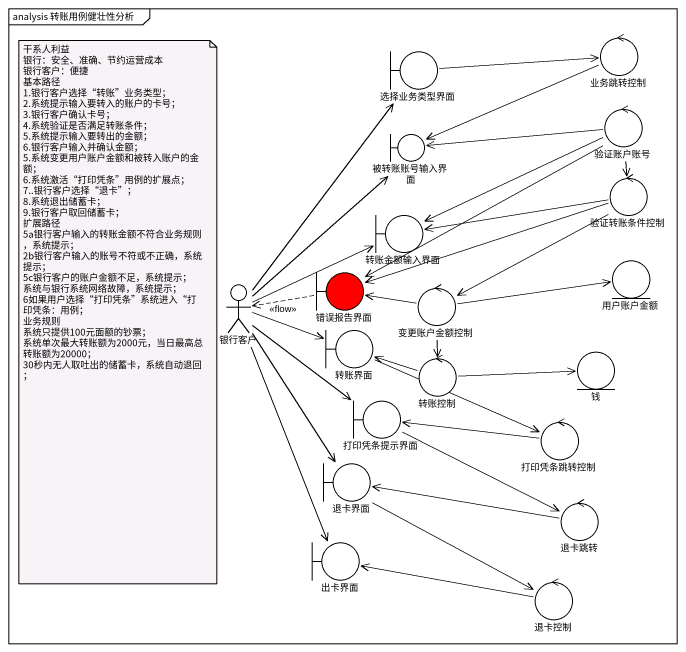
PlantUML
@startuml
mainframe analysis 转账用例健壮性分析
control 业务跳转控制
boundary 选择业务类型界面
control 验证账户账号
boundary 被转账账号输入界面
control 验证转账条件控制
boundary 转账金额输入界面
boundary 错误报告界面 #FF0000
entity 用户账户金额
actor 银行客户
control 变更账户金额控制
boundary 转账界面
entity 钱
control 转账控制
boundary 打印凭条提示界面
control 打印凭条跳转控制
boundary 退卡界面
control 退卡跳转
boundary 出卡界面
control 退卡控制
业务跳转控制 -left-> 被转账账号输入界面
选择业务类型界面 -right-> 业务跳转控制
验证账户账号 -left-> 被转账账号输入界面
验证账户账号 --> 验证转账条件控制
验证账户账号 -left-> 转账金额输入界面
验证账户账号 -left-> 错误报告界面
验证转账条件控制 -left-> 转账金额输入界面
验证转账条件控制 -left-> 错误报告界面
验证转账条件控制 -left-> 变更账户金额控制
错误报告界面 .left.> 银行客户 : <<flow>>
银行客户 -up-> 选择业务类型界面
银行客户 -up-> 被转账账号输入界面
银行客户 -right-> 转账金额输入界面
银行客户 -right-> 转账界面
银行客户 --> 打印凭条提示界面
银行客户 --> 退卡界面
银行客户 --> 出卡界面
变更账户金额控制 -left-> 错误报告界面
变更账户金额控制 -right-> 用户账户金额
变更账户金额控制 --> 转账控制
转账界面 -right-> 打印凭条跳转控制
转账控制 -left-> 转账界面
转账控制 -right-> 钱
打印凭条提示界面 -right-> 退卡跳转
打印凭条跳转控制 -left-> 打印凭条提示界面
退卡界面 -right-> 退卡控制
退卡跳转 -left-> 退卡界面
退卡控制 -left-> 出卡界面
note as N1
  干系人利益
  银行：安全、准确、节约运营成本
  银行客户：便捷
  基本路径
  1.银行客户选择“转账”业务类型；
  2.系统提示输入要转入的账户的卡号；
  3.银行客户确认卡号；
  4.系统验证是否满足转账条件；
  5.系统提示输入要转出的金额；
  6.银行客户输入并确认金额；
  5.系统变更用户账户金额和被转入账户的金额；
  6.系统激活“打印凭条”用例的扩展点；
  7..银行客户选择“退卡”；
  8.系统退出储蓄卡；
  9.银行客户取回储蓄卡；
  扩展路径
  5a银行客户输入的转账金额不符合业务规则，系统提示；
  2b银行客户输入的账号不符或不正确，系统提示；
  5c银行客户的账户金额不足，系统提示；
  系统与银行系统网络故障，系统提示；
  6如果用户选择“打印凭条”系统进入“打印凭条：用例；
  业务规则
  系统只提供100元面额的钞票；
  系统单次最大转账额为2000元，当日最高总转账额为20000；
  30秒内无人取吐出的储蓄卡，系统自动退回；
end note
@enduml
